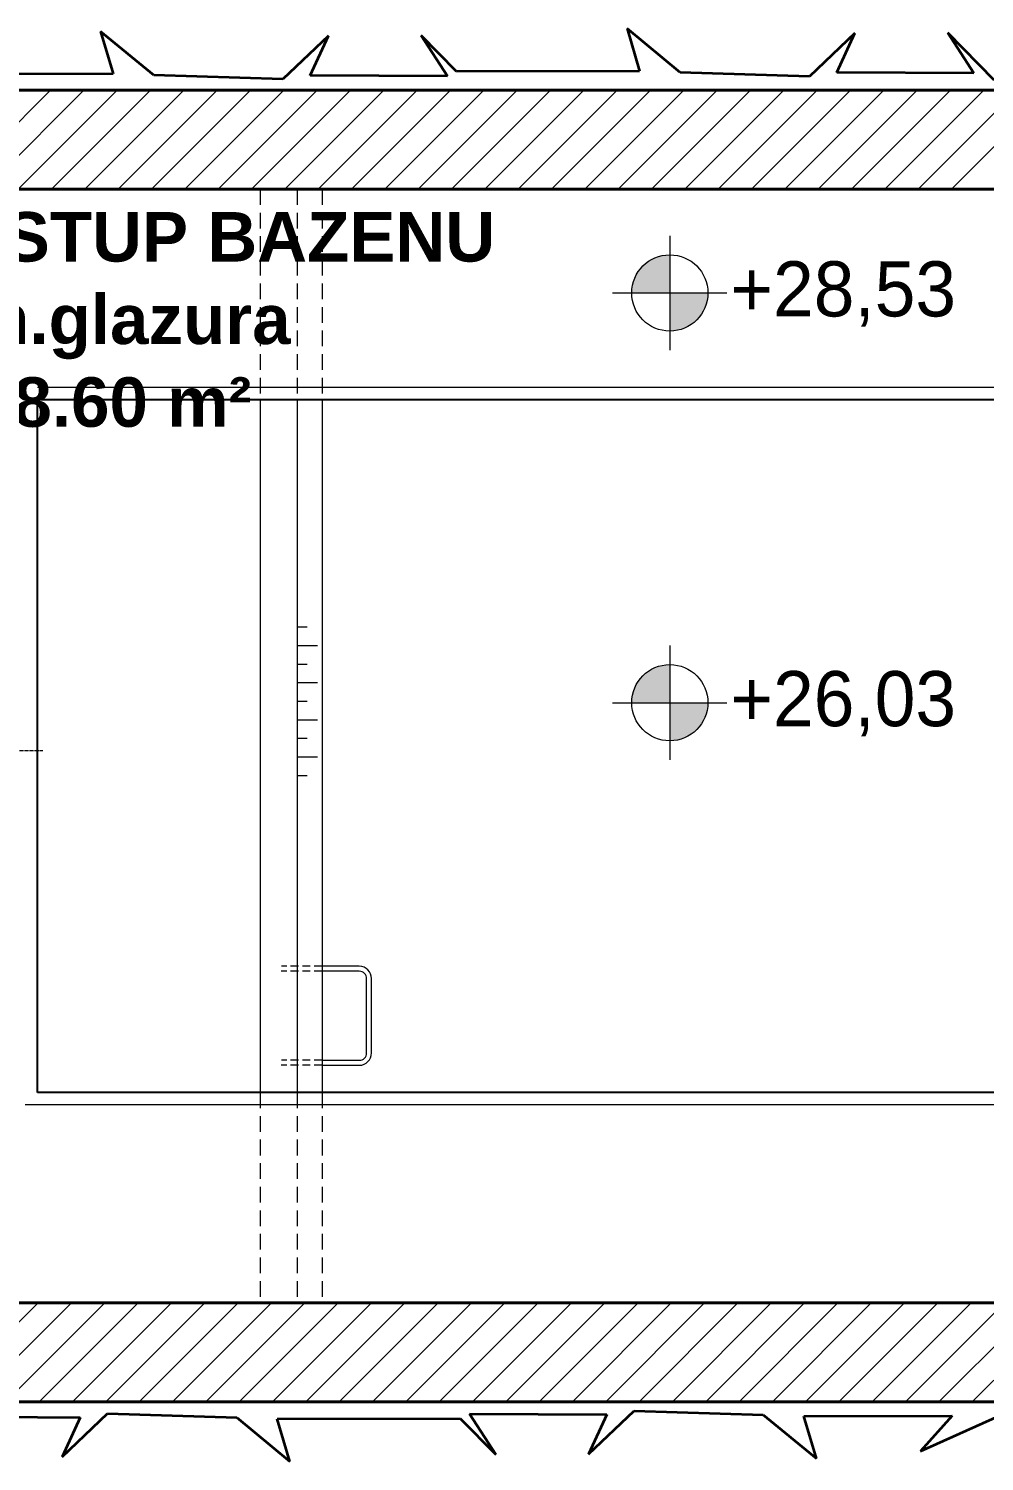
# Model space of a CAD drawing. Header units: millimetres. Extents: x 47998 to 491357, y 29487 to 305355.
# Drawn here: x 49752 to 50138, y 30106 to 30685 of the extents above; entities that cross this region are included whole.
import ezdxf

# ---------------------------------------------------------------- set-up
doc = ezdxf.new("R2010")
doc.units = ezdxf.units.MM
doc.linetypes.add('GP kota 28.53_PBS_arhitektura$0$HIDDEN', pattern=[9.525, 6.35, -3.175])
doc.linetypes.add('GP kota 28.53_PBS_strojarstvo_rashladni_sustav$0$CENTER', pattern=[2, 1.25, -0.25, 0.25, -0.25])
doc.styles.add('GP kota 28.53_PBS_arhitektura$0$KOTE', font='arial.ttf')
doc.styles.add('MtXpl_Arial_Unicode_', font='')
doc.styles.get('MtXpl_Arial_Unicode_').set_extended_font_data('@Arial Unicode MS', bold=True)

msp = doc.modelspace()

# ---------------------------------------------------------------- hatches: boundary and pattern name
at = {"linetype": 'Continuous', "lineweight": 20}
h = msp.add_hatch(color=2, dxfattribs=at)
h.paths.add_polyline_path([(49995.82, 30578.01), (50011.21, 30578.01), (50011.21, 30593.41, 0.414214)])
h.paths.add_polyline_path([(50011.21, 30562.61, 0.414214), (50026.61, 30578.01), (50011.21, 30578.01)])
h = msp.add_hatch(color=2, dxfattribs=at)
h.paths.add_polyline_path([(49995.82, 30412.45), (50011.21, 30412.45), (50011.21, 30427.84, 0.414214)])
h.paths.add_polyline_path([(50011.21, 30397.05, 0.414214), (50026.61, 30412.45), (50011.21, 30412.45)])

# ---------------------------------------------------------------- linework, layer by layer
at = {"color": 253, "linetype": 'Continuous', "lineweight": 35}
for p, q in [((49802.64, 30665.94), (49781.17, 30683.7)), ((49781.17, 30683.7), (49786.23, 30666.56)), ((49873.22, 30681.86), (49854.87, 30664.41)), ((49865.9, 30665.93), (49873.22, 30681.86)), ((49925.07, 30667.42), (49910.73, 30682.04)), ((49910.73, 30682.04), (49921.31, 30665.66)), ((50015.43, 30667.03), (49993.95, 30684.79)), ((49993.95, 30684.79), (49999.02, 30667.65)), ((50086.01, 30682.95), (50067.65, 30665.5)), ((50078.68, 30667.02), (50086.01, 30682.95)), ((50142.27, 30664.01), (50123.52, 30683.13)), ((50123.52, 30683.13), (50134.1, 30666.75)), ((49786.23, 30666.56), (49726.33, 30666.34)), ((49854.87, 30664.41), (49802.64, 30665.94)), ((49921.31, 30665.66), (49865.9, 30665.93)), ((49999.02, 30667.65), (49925.07, 30667.42)), ((50067.65, 30665.5), (50015.43, 30667.03)), ((50134.1, 30666.75), (50078.68, 30667.02)), ((49765.61, 30107.76), (49783.96, 30125.21)), ((49783.96, 30125.21), (49836.19, 30123.68)), ((49940.88, 30108.67), (49930.3, 30125.05)), ((49930.3, 30125.05), (49985.72, 30124.78)), ((49978.39, 30108.85), (49996.75, 30126.29)), ((49985.72, 30124.78), (49978.39, 30108.85)), ((49996.75, 30126.29), (50048.97, 30124.77)), ((50048.97, 30124.77), (50070.45, 30107)), ((49717.52, 30123.96), (49772.93, 30123.69)), ((49772.93, 30123.69), (49765.61, 30107.76)), ((49836.19, 30123.68), (49857.66, 30105.92)), ((49852.6, 30123.06), (49926.55, 30123.28)), ((49857.66, 30105.92), (49852.6, 30123.06)), ((49926.55, 30123.28), (49940.88, 30108.67)), ((50065.38, 30124.15), (50125.28, 30124.37)), ((50070.45, 30107), (50065.38, 30124.15)), ((50125.28, 30124.37), (50112.53, 30110.03)), ((50112.53, 30110.03), (50144.27, 30124.37))]:
    msp.add_line(p, q, dxfattribs=at)
at = {"color": 3, "linetype": 'Continuous', "lineweight": 40}
for p, q in [((51055.68, 30659.95), (48795.68, 30659.95)), ((51015.68, 30619.95), (48835.68, 30619.95)), ((51015.68, 30169.95), (48835.68, 30169.95)), ((51055.68, 30129.95), (48795.68, 30129.95))]:
    msp.add_line(p, q, dxfattribs=at)
at = {"color": 8, "linetype": 'Continuous', "lineweight": 5}
for p, q in [((49720.96, 30619.95), (49760.96, 30659.95)), ((49734.43, 30619.95), (49774.43, 30659.95)), ((49747.9, 30619.95), (49787.9, 30659.95)), ((49761.37, 30619.95), (49801.37, 30659.95)), ((49774.84, 30619.95), (49814.84, 30659.95)), ((49788.31, 30619.95), (49828.31, 30659.95)), ((49801.78, 30619.95), (49841.78, 30659.95)), ((49815.25, 30619.95), (49855.25, 30659.95)), ((49828.72, 30619.95), (49868.72, 30659.95)), ((49842.19, 30619.95), (49882.19, 30659.95)), ((49855.66, 30619.95), (49895.66, 30659.95)), ((49869.13, 30619.95), (49909.13, 30659.95)), ((49882.6, 30619.95), (49922.6, 30659.95)), ((49896.07, 30619.95), (49936.07, 30659.95)), ((49909.54, 30619.95), (49949.54, 30659.95)), ((49923.01, 30619.95), (49963.01, 30659.95)), ((49936.48, 30619.95), (49976.48, 30659.95)), ((49949.95, 30619.95), (49989.95, 30659.95)), ((49963.42, 30619.95), (50003.42, 30659.95)), ((49976.89, 30619.95), (50016.89, 30659.95)), ((49990.37, 30619.95), (50030.37, 30659.95)), ((50003.84, 30619.95), (50043.84, 30659.95)), ((50017.31, 30619.95), (50057.31, 30659.95)), ((50030.78, 30619.95), (50070.78, 30659.95)), ((50044.25, 30619.95), (50084.25, 30659.95)), ((50057.72, 30619.95), (50097.72, 30659.95)), ((50071.19, 30619.95), (50111.19, 30659.95)), ((50084.66, 30619.95), (50124.66, 30659.95)), ((50098.13, 30619.95), (50138.13, 30659.95)), ((50111.6, 30619.95), (50151.6, 30659.95)), ((50125.07, 30619.95), (50165.07, 30659.95)), ((49864.72, 30442.94), (49860.68, 30442.94)), ((49868.77, 30435.44), (49860.68, 30435.44)), ((49864.72, 30427.94), (49860.68, 30427.94)), ((49868.77, 30420.44), (49860.68, 30420.44)), ((49864.72, 30412.94), (49860.68, 30412.94)), ((49868.77, 30405.44), (49860.68, 30405.44)), ((49864.72, 30397.94), (49860.68, 30397.94)), ((49868.77, 30390.44), (49860.68, 30390.44)), ((49864.72, 30382.94), (49860.68, 30382.94)), ((49715.89, 30129.95), (49755.89, 30169.95)), ((49729.36, 30129.95), (49769.36, 30169.95)), ((49742.83, 30129.95), (49782.83, 30169.95)), ((49756.3, 30129.95), (49796.3, 30169.95)), ((49769.77, 30129.95), (49809.77, 30169.95)), ((49783.24, 30129.95), (49823.24, 30169.95)), ((49796.71, 30129.95), (49836.71, 30169.95)), ((49810.18, 30129.95), (49850.18, 30169.95)), ((49823.65, 30129.95), (49863.65, 30169.95)), ((49837.12, 30129.95), (49877.12, 30169.95)), ((49850.6, 30129.95), (49890.6, 30169.95)), ((49864.07, 30129.95), (49904.07, 30169.95)), ((49877.54, 30129.95), (49917.54, 30169.95)), ((49891.01, 30129.95), (49931.01, 30169.95)), ((49904.48, 30129.95), (49944.48, 30169.95)), ((49917.95, 30129.95), (49957.95, 30169.95)), ((49931.42, 30129.95), (49971.42, 30169.95)), ((49944.89, 30129.95), (49984.89, 30169.95)), ((49958.36, 30129.95), (49998.36, 30169.95)), ((49971.83, 30129.95), (50011.83, 30169.95)), ((49985.3, 30129.95), (50025.3, 30169.95)), ((49998.77, 30129.95), (50038.77, 30169.95)), ((50012.24, 30129.95), (50052.24, 30169.95)), ((50025.71, 30129.95), (50065.71, 30169.95)), ((50039.18, 30129.95), (50079.18, 30169.95)), ((50052.65, 30129.95), (50092.65, 30169.95)), ((50066.12, 30129.95), (50106.12, 30169.95)), ((50079.59, 30129.95), (50119.59, 30169.95)), ((50093.06, 30129.95), (50133.06, 30169.95)), ((50106.53, 30129.95), (50146.53, 30169.95)), ((50120, 30129.95), (50160, 30169.95)), ((50133.47, 30129.95), (50173.47, 30169.95))]:
    msp.add_line(p, q, dxfattribs=at)
at = {"color": 1, "linetype": 'Continuous', "lineweight": -3}
for p, q in [((51015.68, 30619.95), (49555.68, 30619.95)), ((49755.68, 30534.95), (50930.68, 30534.95)), ((49755.68, 30254.95), (49755.68, 30534.95)), ((50930.68, 30254.95), (49755.68, 30254.95)), ((49670.68, 30169.95), (51015.68, 30169.95))]:
    msp.add_line(p, q, dxfattribs=at)
at = {"color": 252, "linetype": 'GP kota 28.53_PBS_arhitektura$0$HIDDEN', "lineweight": 18}
for p, q in [((49845.68, 30619.95), (49845.68, 30534.95)), ((49860.68, 30619.95), (49860.68, 30534.95)), ((49870.68, 30619.95), (49870.68, 30534.95)), ((49845.68, 30254.95), (49845.68, 30169.95)), ((49860.68, 30254.95), (49860.68, 30169.95)), ((49870.68, 30254.95), (49870.68, 30169.95))]:
    msp.add_line(p, q, dxfattribs=at)
at = {"color": 2, "linetype": 'Continuous', "lineweight": 20}
for p, q in [((50011.21, 30601.11), (50011.21, 30554.92)), ((49988.12, 30578.01), (50034.31, 30578.01)), ((50011.21, 30435.54), (50011.21, 30389.35)), ((49988.12, 30412.45), (50034.31, 30412.45))]:
    msp.add_line(p, q, dxfattribs=at)
at = {"color": 20, "linetype": 'Continuous', "lineweight": 18}
for p, q in [((49755.68, 30539.95), (50935.68, 30539.95)), ((49755.68, 30534.95), (50930.68, 30534.95)), ((49755.68, 30254.95), (49755.68, 30534.95)), ((50930.68, 30254.95), (49755.68, 30254.95)), ((50935.68, 30249.95), (49750.68, 30249.95))]:
    msp.add_line(p, q, dxfattribs=at)
at = {"color": 4, "linetype": 'Continuous', "lineweight": 20}
for p, q in [((49755.68, 30534.95), (49755.68, 30254.95)), ((50930.68, 30534.95), (49755.68, 30534.95)), ((49845.68, 30534.95), (49845.68, 30254.95)), ((49860.68, 30534.95), (49860.68, 30254.95)), ((49870.68, 30534.95), (49870.68, 30254.95)), ((50930.68, 30254.95), (49755.68, 30254.95))]:
    msp.add_line(p, q, dxfattribs=at)
at = {"color": 4, "linetype": 'GP kota 28.53_PBS_strojarstvo_rashladni_sustav$0$CENTER', "lineweight": 9}
msp.add_line((49224.56, 30393.16), (49757.96, 30393.16), dxfattribs=at)
at = {"color": 33, "linetype": 'GP kota 28.53_PBS_arhitektura$0$HIDDEN', "lineweight": 13, "ltscale": 0.5}
for p, q in [((49870.68, 30305.95), (49854.23, 30305.95)), ((49870.68, 30303.95), (49854.1, 30303.95)), ((49870.68, 30265.95), (49854.1, 30265.95)), ((49870.68, 30267.95), (49854.23, 30267.95))]:
    msp.add_line(p, q, dxfattribs=at)
at = {"color": 33, "linetype": 'Continuous', "lineweight": 13}
for p, q in [((49885.68, 30305.95), (49870.68, 30305.95)), ((49885.68, 30303.95), (49870.68, 30303.95)), ((49888.68, 30270.95), (49888.68, 30300.95)), ((49890.68, 30270.95), (49890.68, 30300.95)), ((49870.68, 30267.95), (49885.68, 30267.95)), ((49870.68, 30265.95), (49885.68, 30265.95))]:
    msp.add_line(p, q, dxfattribs=at)
at = {"color": 2, "linetype": 'Continuous', "lineweight": 20}
for centre in [(50011.21, 30578.01), (50011.21, 30412.45)]:
    msp.add_circle(centre, 15.4, dxfattribs=at)
at = {"color": 33, "linetype": 'Continuous', "lineweight": 13}
for centre, radius, start, end in [((49885.68, 30300.95), 5, 0, 90), ((49885.68, 30300.95), 3, 0, 90), ((49885.68, 30270.95), 5, 270, 0), ((49885.68, 30270.95), 3, 270, 0)]:
    msp.add_arc(centre, radius, start, end, dxfattribs=at)

# ---------------------------------------------------------------- texts
at = {"color": 122, "linetype": 'Continuous', "lineweight": 9, "style": 'MtXpl_Arial_Unicode_'}
for s, p in [('PRISTUP BAZENU', (49695.44, 30590.68)), ('cem.glazura', (49696.49, 30557.35)), ('P=28.60 m²', (49695.44, 30523.92))]:
    msp.add_text(s, height=20, dxfattribs=at).set_placement(p)
at = {"color": 2, "linetype": 'Continuous', "lineweight": 20, "style": 'GP kota 28.53_PBS_arhitektura$0$KOTE', "width": 0.95}
for tag, p in [('+28,53', (50035.69, 30568.51)), ('', (50035.29, 30539.48)), ('+26,03', (50035.69, 30402.95)), ('', (50035.29, 30373.92))]:
    msp.add_attdef(tag, p, '', height=22.27, dxfattribs=at)
msp.add_attdef('', (49753.24, 30387.56), '', height=22.27, rotation=90, dxfattribs=at)

doc.saveas('drawing.dxf')
